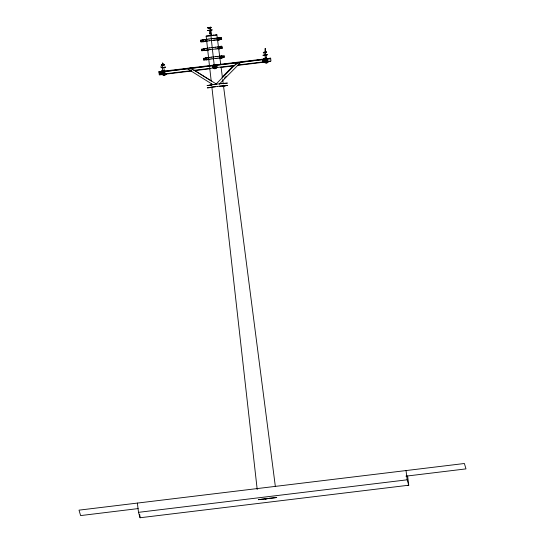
<?xml version="1.0" encoding="UTF-8"?>
<svg xmlns="http://www.w3.org/2000/svg" width="545" height="545" viewBox="0 0 545 545"><rect width="100%" height="100%" fill="white"/><g stroke="black" fill="none" stroke-linecap="round" stroke-linejoin="round"><path stroke-width="0.82" d="M265.115 59.943L265.211 48.362L265.347 52.599C267.173 53.11 265.756 51.373 266.457 52.511M162.376 72.356L162.505 62.9L162.587 64.712L161.395 64.835L163.807 65.032M201.555 40.984L201.779 41.277M203.06 49.67L202.352 49.847L202.999 49.99M204.92 59.276L204.402 59.255L204.518 58.744M220.732 38.641L220.534 38.375M201.507 49.275L204.082 48.73M203.455 58.662L203.953 60.011M221.461 39.472L221.692 39.124M224.329 56.012L224.397 57.47L222.34 57.77M161.013 67.696L163.33 67.403C160.666 69.324 160.08 64.841 162.628 65.114M201.48 49.2L201.616 50.61L202.086 50.787M221.686 39.247L221.277 37.7M220.098 38.552L220.521 39.083M223.491 56.912C223.505 55.794 222.231 57.184 223.382 57.13M222.462 48.158C222.217 42.674 216.624 50.085 222.21 48.348M203.619 58.329L203.462 58.717M201.582 40.793L201.882 40.568M204.457 58.805L204.355 59.167M204.995 59.262L204.763 59.344M222.878 56.653L223.593 56.646M221.938 77.363L233.676 65.414M219.41 84.019L240.713 62.368L236.986 62.804L215.718 84.448M224.52 78.078L226.291 76.273M221.399 47.824L221.243 47.217M223.382 57.048L223.389 56.51M200.989 40.16L200.696 40.459L201.044 40.16M221.617 39.376L219.185 39.744L221.468 39.451M201.405 40.5L201.854 40.235M202.195 49.37L203.156 49.254M220.561 39.342L221.018 39.083M220.745 47.122L221.699 47.006M204.184 58.594L205.138 58.479M222.782 56.414L223.614 56.319L223.709 57.15L222.885 57.245L222.782 56.414L223.682 56.23M223.47 57.082L223.007 56.966M203.823 58.254L207.127 57.927M162.274 72.792C163.527 71.415 160.502 72.206 162.26 72.792M237.13 63.636L235.692 64.147L240.713 62.368L239.228 62.546M239.275 62.873L240.713 62.368M210.186 33.933L209.723 33.988L209.273 30.282L209.736 30.22M204.559 41.597L200.86 41.808L203.265 41.672L202.985 39.894L204.293 39.662M203.53 39.792L203.305 41.672L203.741 41.556M203.782 48.791L204.321 48.662M205.302 50.29L201.854 50.746M204.266 50.521L204.532 50.426M219.41 46.938C221.018 46.311 220.364 49.956 218.804 48.655M219.621 48.703L219.989 48.594L219.846 46.822L220.119 48.607L218.852 48.832M163.779 67.362L163.452 67.389M206.337 57.988L205.731 57.995L206.303 57.886M163.289 71.17L163.227 70.707L164.392 70.571L164.277 71.068L163.057 70.741L163.112 71.204M163.057 70.741L164.392 70.571M163.657 71.123C164.76 71.347 164.045 69.937 163.275 70.714M206.235 59.684L207.284 59.521M206.521 59.65L205.806 58.015L206.289 59.746M221.393 56.162C223.041 55.297 222.598 59.16 220.786 57.886M221.604 57.927L221.604 56.074M222.033 56.019L222.128 57.831L220.841 58.063M265.66 54.95L265.333 54.984M265.156 58.301L266.069 58.192L265.728 58.24M208.885 85.327L211.29 84.911M207.815 27.625C212.087 26.753 203.878 28.544 210.207 27.85M209.743 27.373C212.407 26.821 209.035 27.959 209.811 27.359M210.547 27.802L211.038 27.713L209.45 27.877M161.347 64.828L161.606 65.284L161.579 64.787M163.337 64.555C166 64.003 162.628 65.141 163.405 64.548M164.638 64.903L164.529 64.439M263.29 52.402C265.606 51.857 262.738 52.947 263.433 52.415L263.33 52.885M266.464 52.027L265.217 52.15L266.008 52.061M221.216 47.19L220.868 47.51L221.311 47.926M207.482 47.98L206.146 36.14L216.869 34.839L217.339 38.239M216.903 34.866L214.907 35.18M265.66 58.703L266.335 58.622L266.273 58.158L264.938 58.329L264.993 58.792M265.429 58.281L266.273 58.158M200.894 40.153L202.985 39.894M217.85 38.205L218.899 38.034M203.455 41.59L204.511 41.427M218.061 39.969C220.03 40.909 220.16 37.23 218.586 37.966M204.034 48.696L206.317 48.348M218.64 47.068L219.696 46.904M206.017 57.92L208.299 57.572M220.623 56.299L224.152 55.808M224.465 83.528L225.555 83.31L224.417 83.358M210.254 87.425L209.164 87.643L212.461 87.432M219.267 37.952L218.613 38.068L218.831 39.833L218.824 37.98L221.352 37.68M219.655 46.843L219.376 46.836M221.842 57.859L219.54 58.002M210.063 30.193L209.852 30.207M204.034 39.69L205.526 39.478M204.252 41.454L205.738 41.243M217.039 40.126L218.32 39.935M204.831 48.559L207.924 48.123M205.043 50.324L206.535 50.113M206.814 57.784L209.907 57.348M207.025 59.548L208.517 59.337M219.608 58.24L221.093 58.029M224.472 83.596L227.408 83.085L223.082 83.48M211.569 87.227L207.311 87.868L211.644 87.466M263.514 52.838L265.347 52.599M204.348 48.757L203.844 48.791C204.286 51.795 203.925 50.365 203.632 48.812M205.315 39.499L207.127 39.254M205.526 41.263L207.345 41.018M206.323 50.133L208.136 49.888M208.306 59.357L210.125 59.112M212.434 84.754L207.032 85.551L208.428 85.49M210.254 87.357L215.295 86.73M222.285 86.199L225.841 85.626L219.608 86.205M222.646 86.199L227.694 85.401L217.441 86.423M210.35 30.2C217.571 29.198 201.684 31.154 209.75 30.275M206.977 39.267L209.008 39.015M207.195 41.032L209.219 40.78M207.774 48.137L209.798 47.878M207.986 49.902L210.016 49.643M209.757 57.361L211.78 57.109M209.975 59.126L211.998 58.874M163.943 67.389L165.646 67.137L163.316 67.369M265.824 54.977L267.527 54.725L265.197 54.956M212.073 84.754L215.016 84.414M212.352 87.071L217.448 86.464M209.682 33.524L210.132 33.47M213.701 35.343L210.929 35.691M208.926 39.015L213.115 38.511M209.144 40.78L215.289 40.051M209.723 47.885L213.912 47.374M209.934 49.649L216.079 48.921M211.705 57.109L215.895 56.605M211.916 58.874L216.106 58.37M203.891 60.011L206.017 59.78L205.785 58.015M265.211 54.997L262.894 55.283L265.224 55.052M214.526 84.434L219.798 83.794M202.842 39.914L203.06 41.679L202.978 39.901L203.558 39.894M205.833 59.773L205.588 58.043M191.295 71.048L159.304 74.938L158.908 71.695L161.96 71.361M163.643 71.157L270.633 58.192L270.967 60.972L265.906 61.578M161.177 71.926L159.494 72.131L161.259 71.967M163.704 71.62L213.361 65.577M215.881 65.264L263.855 59.425M266.382 59.119L270.674 58.649L266.464 59.16M164.624 71.552L187.351 68.786M190.716 68.377L213.442 65.611M216.808 65.202L237.007 62.743M238.69 62.539L263.099 59.569M159.876 74.495L159.44 71.668L159.855 74.488L161.558 74.29M164.065 73.97L191.854 70.598M193.523 70.387L213.735 67.934M216.249 67.621L234.779 65.373M238.131 64.957L263.399 61.892M194.647 70.632L209.811 68.793M220.732 67.451L235.038 65.707M237.559 65.4L263.664 62.232M265.326 62.021L270.395 61.408M204.334 59.487L205.165 59.385L205.063 58.553L204.232 58.656L204.334 59.494L205.165 59.391M222.878 57.239L223.709 57.136M405.93 476.16L465.982 468.891L464.401 463.502L79.018 510.147L80.612 515.584L138.137 508.587M137.381 503.083L138.498 512.341L407.156 479.811L408.75 485.248L407.824 485.363M138.498 512.341L140.085 517.75L408.743 485.22L407.619 475.955M203.026 41.706L205.806 41.481L205.594 39.717L204.089 39.867M221.91 56.033L222.115 57.804M187.201 68.595L190.9 68.159L216.638 84.237M267.554 498.552C276.533 497.64 258.596 499.561 267.581 498.648M208.245 27.557L208.265 28.074L209.396 27.952M264.059 52.293L264.066 52.817L264.877 52.729L265.688 52.62L265.674 52.095M163.044 65.059L164.433 64.91M236.986 62.804L240.679 62.382M210.377 35.684L213.838 35.221L209.525 35.766M213.041 38.525L215.071 38.286M213.252 40.289L216.971 39.874M219.444 39.69L218.879 37.973M213.838 47.395L215.868 47.156M215.82 56.619L217.85 56.38M216.031 58.383L218.061 58.145M219.328 83.889L222.265 83.521M209.559 35.847L206.146 36.14M203.932 50.562L204.566 50.521M214.928 38.314L216.753 38.109M215.718 47.183L218.845 46.856M215.936 48.948L217.762 48.743M206.391 50.378L208.224 50.181M217.7 56.407L219.533 56.203M217.918 58.172L219.744 57.968M221.345 83.664L224.383 83.296M164.447 71.034L163.779 71.109A2.017 2.017 0 0 1 164.794 71.102M216.549 38.143L218.054 37.993M216.76 39.908L218.266 39.758M217.339 47.013L219.662 46.802M204.886 48.737L206.391 48.587M217.557 48.777L219.056 48.621M205.097 50.501L206.603 50.351M219.322 56.237L220.827 56.087M206.868 57.961L208.374 57.811M207.08 59.725L208.585 59.575M210.023 85.279L211.358 85.149M217.796 38.027L218.872 37.932M203.271 39.928L204.348 39.833M218.007 39.792L219.083 39.696M204.062 48.798L205.138 48.703M204.28 50.562L205.356 50.467M220.575 56.121L221.795 56.053L221.365 56.06M206.262 59.787L207.338 59.691M266.123 58.656L265.783 58.213M164.168 70.598L164.243 71.061M204.007 60.011L203.789 59.957M214.764 65.87C212.795 66.17 215.984 67.253 214.614 65.782M218.797 39.73L219.301 39.703M206.044 59.78L206.548 59.752M192.474 69.147L187.18 68.588L190.907 68.166L187.18 68.588L212.911 84.652M220.453 38.348L220.814 38.552M220.418 39.056L220.071 38.722M269.986 58.158L270.177 58.676M158.908 71.695L158.983 72.165M270.633 58.192L270.592 58.608M194.885 70.707L211.235 80.919M220.902 38.13L221.161 38.593M200.839 41.774L200.662 40.493M265.272 52.613L265.217 52.15M264.509 52.702L264.454 52.238M209.035 27.924L208.973 27.461M265.728 53.083L265.265 51.353L265.238 52.211M163.48 65.298L163.227 63.683L163.357 64.623M163.813 67.512L164.215 70.196M266.083 55.338L266.423 58.015M217.557 39.928L220.725 64.412M221.052 66.946L222.476 77.921M222.694 79.611L223.239 83.828M223.457 85.517L275.354 486.535M210.881 30.322L211.508 35.357M406.032 470.553L407.156 479.811M266.26 52.034L266.314 52.497L266.233 52.075M266.103 58.199L266.158 58.662M264.4 52.313L264.454 52.776M265.108 58.295L265.17 58.758M263.719 52.334L263.78 52.797M210.935 27.25L210.976 27.734M210.779 27.264L210.84 27.727L210.752 27.298M210.527 27.284L210.588 27.747M210.2 27.318L210.254 27.781M208.926 27.536L208.98 27.999M208.585 27.516L208.592 28.04M207.979 27.597L208.013 28.102M164.127 64.474L164.181 64.937M163.793 64.508L163.847 64.971M162.519 64.726L162.573 65.189M162.178 64.698L162.185 65.23M161.838 64.746L161.858 65.264M139.684 514.385L140.085 517.75M207.672 49.677L209.484 65.747M209.675 67.437L211.194 80.973M211.48 83.508L211.671 85.204M211.862 86.893L257.213 489.539M214.349 66.136A28.251 0.388 83.5 0 1 210.275 27.318M165.959 73.929A2.098 2.098 0 0 1 162.683 74.508M162.969 71.191A2.098 2.098 0 0 1 165.067 71.102M166.252 73.602A2.098 2.098 0 0 1 162.546 74.277M163.105 71.259A2.098 2.098 0 0 1 165.312 71.225M166.034 74.045A2.017 2.017 0 0 1 162.866 74.481M215.309 66.817A0.702 0.702 0 0 1 215.377 67.355M215.316 66.96A0.702 0.702 0 0 1 215.309 67.321M215.425 66.878A0.702 0.702 0 0 1 215.513 67.226M215.234 66.919A0.702 0.702 0 0 1 215.227 67.28A0.702 0.702 0 0 1 214.171 66.899M268.358 61.21A2.098 2.098 0 0 1 264.775 62.368M268.338 61.081A2.023 2.023 0 0 1 264.775 62.239M266.703 61.374A0.702 0.702 0 0 1 266.205 61.571M266.621 61.34A0.702 0.702 0 0 1 266.301 61.51M163.466 72.451A0.702 0.702 0 0 1 162.989 73.391A0.702 0.702 0 0 1 162.117 72.798M163.595 72.512A0.702 0.702 0 0 1 163.03 73.473A0.702 0.702 0 0 1 162.253 72.676M215.377 66.218A0.702 0.702 0 0 1 215.159 67.246M265.517 60.127A0.702 0.702 0 0 1 265.47 61.026A0.702 0.702 0 0 1 264.577 61.135A0.702 0.702 0 0 1 264.311 60.27M265.565 60.148A0.702 0.702 0 0 1 265.476 61.088A0.702 0.702 0 0 1 264.529 61.081A0.702 0.702 0 0 1 264.454 60.141M265.708 61.074A0.702 0.702 0 0 1 264.727 61.19A0.702 0.702 0 0 1 264.604 60.209M263.841 60.059C264.625 61.755 265.068 58.642 263.841 60.059M162.887 67.464L162.928 67.457M264.768 55.059L264.768 55.059M258.936 499.574L258.357 499.69L276.771 497.51L258.936 499.574M202.284 40.473L201.452 40.562L201.561 41.4L202.386 41.297L202.284 40.459M220.834 38.225L220.003 38.32L220.105 39.151L220.936 39.056L220.834 38.218M203.081 49.336L202.25 49.431L202.352 50.269L203.183 50.167L203.081 49.329M221.624 47.095L220.793 47.183L220.895 48.021L221.726 47.919L221.624 47.088M161.729 74.508A2.098 2.098 0 0 0 164.897 72.723A2.098 2.098 0 0 0 161.763 70.877A2.098 2.098 0 0 0 161.729 74.508M161.599 74.352A2.023 2.023 0 0 0 164.767 72.839A2.023 2.023 0 0 0 161.879 70.857A2.023 2.023 0 0 0 161.599 74.352M162.281 73.214A0.702 0.702 0 0 0 163.411 72.764A0.702 0.702 0 0 0 162.451 72.015A0.702 0.702 0 0 0 162.281 73.214M213.524 68.288A2.098 2.098 0 0 0 216.896 66.933A2.098 2.098 0 0 0 214.035 64.692A2.098 2.098 0 0 0 213.524 68.288M213.701 68.418A2.098 2.098 0 0 0 216.869 66.633A2.098 2.098 0 0 0 213.735 64.787A2.098 2.098 0 0 0 213.701 68.418M214.253 67.124A0.702 0.702 0 0 0 215.377 66.674A0.702 0.702 0 0 0 214.423 65.925A0.702 0.702 0 0 0 214.219 67.11A0.702 0.702 0 0 0 215.343 66.654A0.702 0.702 0 0 0 214.389 65.911A0.702 0.702 0 0 0 214.253 67.124M263.944 62.375A2.098 2.098 0 0 0 267.104 60.59A2.098 2.098 0 0 0 263.978 58.744A2.098 2.098 0 0 0 263.923 62.368A2.098 2.098 0 0 0 267.091 60.584A2.098 2.098 0 0 0 263.957 58.737A2.098 2.098 0 0 0 263.944 62.375M263.63 62.184A2.098 2.098 0 0 0 267.002 60.822A2.098 2.098 0 0 0 264.141 58.587A2.098 2.098 0 0 0 263.63 62.184M264.441 61.06A0.702 0.702 0 0 0 265.572 60.604A0.702 0.702 0 0 0 264.611 59.861A0.702 0.702 0 0 0 264.441 61.06"/></g></svg>
